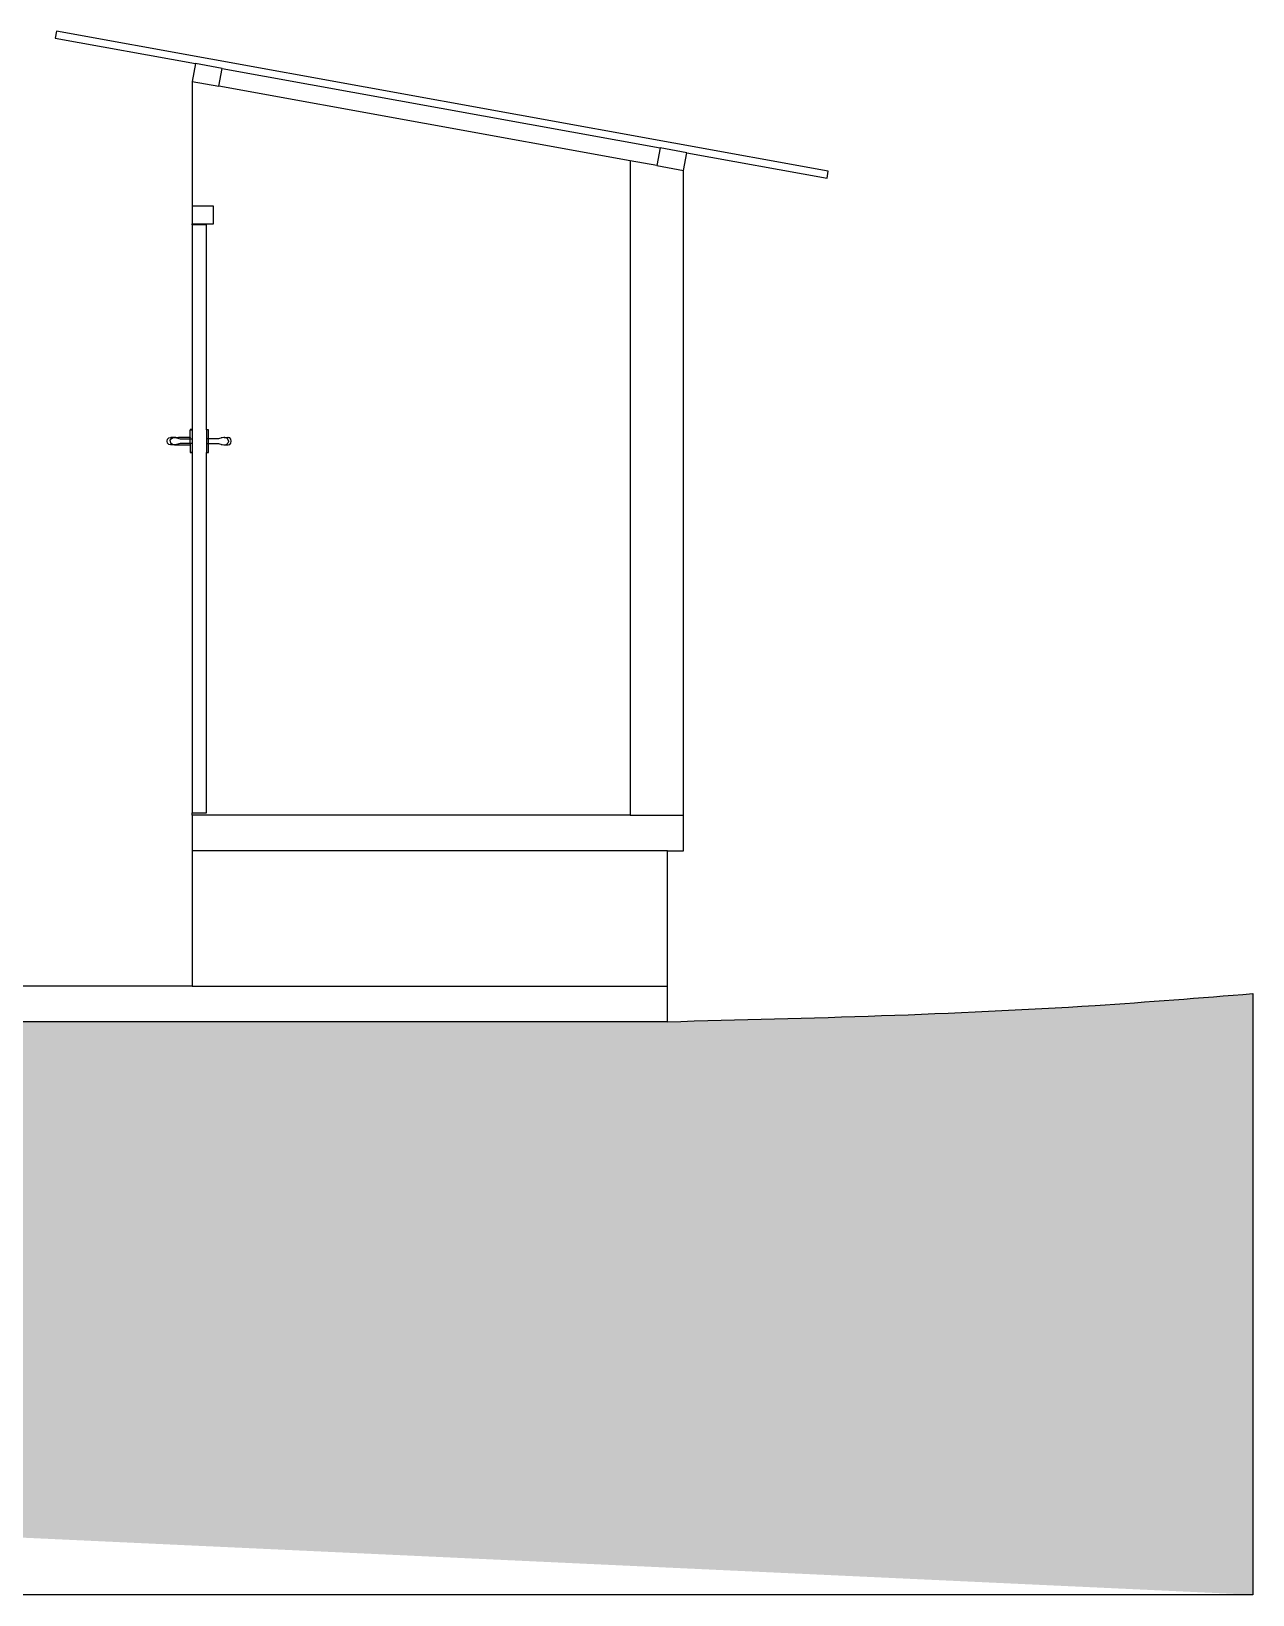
# Model space of a CAD drawing. Header units: metres. Extents: x 258817 to 259192, y 1878716 to 1878911.
# Drawn here: x 259032.604 to 259036.034, y 1878865.803 to 1878870.194 of the extents above; entities that cross this region are included whole.
import ezdxf

# ---------------------------------------------------------------- set-up
doc = ezdxf.new("R2010")
doc.units = ezdxf.units.M
doc.header["$MEASUREMENT"] = 0
doc.layers.add('SectionCutEdges', color=1, linetype='Continuous')
doc.layers.add('Vistas', color=7, linetype='Continuous')

# ---------------------------------------------------------------- blocks, each defined once
blk = doc.blocks.new('010 - Sección longitudinal 2')
for p, q in [((16.9511, -0.5283), (16.9511, -0.8783)), ((18.1811, -0.7512), (17.0261, -0.5419)), ((16.9511, -0.9313), (16.9511, -0.9283)), ((16.8811, -1.5383), (16.8823, -1.5331)), ((16.8823, -1.5331), (16.8855, -1.5293)), ((16.8855, -1.5293), (16.89, -1.5279)), ((16.89, -1.5279), (16.8905, -1.5281)), ((16.89, -1.5279), (16.891, -1.5279)), ((16.8923, -1.5279), (16.891, -1.5279)), ((16.8912, -1.5283), (16.8922, -1.5286)), ((16.8941, -1.5279), (16.8923, -1.5279)), ((16.8935, -1.529), (16.8944, -1.5293)), ((16.8963, -1.5279), (16.8941, -1.5279)), ((16.8944, -1.5287), (16.8958, -1.5291)), ((16.8944, -1.5293), (16.8947, -1.5296)), ((16.8989, -1.5279), (16.8963, -1.5279)), ((16.9015, -1.5279), (16.8989, -1.5279)), ((16.9019, -1.5279), (16.9015, -1.5279)), ((16.9053, -1.5279), (16.9019, -1.5279)), ((16.9053, -1.5279), (16.9126, -1.5279)), ((16.9165, -1.5279), (16.9126, -1.5279)), ((16.9205, -1.5279), (16.9165, -1.5279)), ((16.9455, -1.5279), (16.9205, -1.5279)), ((16.9511, -1.5058), (16.9455, -1.5058)), ((17.0407, -1.5279), (17.0432, -1.5279)), ((17.0432, -1.5279), (17.0459, -1.5279)), ((17.0459, -1.5279), (17.0481, -1.5279)), ((17.0481, -1.5279), (17.0499, -1.5279)), ((17.05, -1.5286), (17.0487, -1.529)), ((17.0499, -1.5279), (17.0522, -1.5279)), ((17.0522, -1.5279), (17.051, -1.5283)), ((17.0566, -1.5293), (17.0522, -1.5279)), ((17.0599, -1.5331), (17.0566, -1.5293)), ((17.0611, -1.5383), (17.0599, -1.5331)), ((16.8823, -1.5435), (16.8811, -1.5383)), ((16.8855, -1.5473), (16.8823, -1.5435)), ((16.89, -1.5487), (16.8855, -1.5473)), ((16.8944, -1.5473), (16.89, -1.5487)), ((16.9015, -1.5487), (16.89, -1.5487)), ((16.8947, -1.547), (16.8944, -1.5473)), ((16.9019, -1.5487), (16.9455, -1.5487)), ((16.9511, -1.5708), (16.9455, -1.5708)), ((17.0407, -1.5487), (17.0522, -1.5487)), ((17.0478, -1.5473), (17.0522, -1.5487)), ((17.0522, -1.5487), (17.0566, -1.5473)), ((17.0566, -1.5473), (17.0599, -1.5435)), ((17.0599, -1.5435), (17.0611, -1.5383)), ((16.9511, -2.5883), (16.9511, -2.5823))]:
    blk.add_line(p, q)
at = {"layer": 'SectionCutEdges'}
for p, q in [((16.5701, -0.3874), (16.5666, -0.407)), ((18.7373, -0.78), (16.5701, -0.3874)), ((16.5666, -0.407), (16.9601, -0.4783)), ((16.9601, -0.4783), (16.9511, -0.5283)), ((17.0351, -0.4919), (16.9601, -0.4783)), ((17.0261, -0.5419), (17.0351, -0.4919)), ((17.0351, -0.4919), (18.2652, -0.7148)), ((16.9511, -0.5283), (17.0261, -0.5419)), ((18.2652, -0.7148), (18.2561, -0.7647)), ((18.3401, -0.7283), (18.2652, -0.7148)), ((18.3311, -0.7783), (18.3401, -0.7283)), ((18.3401, -0.7283), (18.7337, -0.7996)), ((18.1811, -0.7512), (18.1811, -2.5883)), ((18.2561, -0.7647), (18.1811, -0.7512)), ((18.2561, -0.7647), (18.3311, -0.7783)), ((18.3311, -2.5883), (18.3311, -0.7783)), ((18.7337, -0.7996), (18.7373, -0.78)), ((16.9511, -0.8783), (16.9511, -0.9283)), ((17.0111, -0.8783), (16.9511, -0.8783)), ((17.0111, -0.9283), (17.0111, -0.8783)), ((16.9511, -0.9283), (17.0111, -0.9283)), ((16.9911, -0.9313), (16.9511, -0.9313)), ((16.9511, -0.9313), (16.9511, -1.5058)), ((16.9911, -1.5069), (16.9911, -0.9313)), ((16.8894, -1.5372), (16.8907, -1.5331)), ((16.8907, -1.5331), (16.8947, -1.5296)), ((16.8947, -1.5296), (16.8968, -1.5289)), ((16.8968, -1.5289), (16.8997, -1.5283)), ((16.8997, -1.5283), (16.9015, -1.5279)), ((16.9015, -1.5279), (16.9022, -1.5281)), ((16.9022, -1.5281), (16.9068, -1.5289)), ((16.9068, -1.5289), (16.91, -1.5293)), ((16.91, -1.5293), (16.9106, -1.5296)), ((16.9106, -1.5296), (16.9141, -1.531)), ((16.9141, -1.531), (16.9174, -1.5317)), ((16.9174, -1.5317), (16.9208, -1.532)), ((16.9208, -1.532), (16.9455, -1.532)), ((16.9455, -1.5069), (16.9511, -1.5069)), ((16.9455, -1.5279), (16.9455, -1.5069)), ((16.9455, -1.5279), (16.9455, -1.5293)), ((16.9455, -1.532), (16.9455, -1.5293)), ((16.9455, -1.532), (16.9511, -1.532)), ((16.9455, -1.5447), (16.9455, -1.532)), ((16.9511, -1.5058), (16.9511, -1.5069)), ((16.9511, -1.5069), (16.9511, -1.532)), ((16.9511, -1.532), (16.9511, -1.5447)), ((16.9966, -1.5069), (16.9911, -1.5069)), ((16.9911, -1.5069), (16.9911, -1.532)), ((16.9911, -1.532), (16.9911, -1.5447)), ((16.9966, -1.532), (16.9911, -1.532)), ((16.9966, -1.532), (16.9966, -1.5069)), ((17.0111, -1.532), (16.9966, -1.532)), ((16.9966, -1.5447), (16.9966, -1.532)), ((17.0214, -1.532), (17.0111, -1.532)), ((17.0248, -1.5317), (17.0214, -1.532)), ((17.028, -1.531), (17.0248, -1.5317)), ((17.0315, -1.5296), (17.028, -1.531)), ((17.0321, -1.5293), (17.0315, -1.5296)), ((17.0354, -1.5289), (17.0321, -1.5293)), ((17.04, -1.5281), (17.0354, -1.5289)), ((17.0407, -1.5279), (17.04, -1.5281)), ((17.0424, -1.5283), (17.0407, -1.5279)), ((17.0441, -1.5286), (17.0424, -1.5283)), ((17.0454, -1.5289), (17.0441, -1.5286)), ((17.0454, -1.5289), (17.0454, -1.5289)), ((17.0455, -1.5289), (17.0454, -1.5289)), ((17.0472, -1.5293), (17.0455, -1.5289)), ((17.0515, -1.5331), (17.0472, -1.5293)), ((17.0527, -1.5372), (17.0515, -1.5331)), ((16.8894, -1.5372), (16.8891, -1.5383)), ((16.8891, -1.5383), (16.8894, -1.5395)), ((16.8894, -1.5395), (16.8907, -1.5435)), ((16.8947, -1.547), (16.8907, -1.5435)), ((16.8948, -1.5472), (16.8947, -1.547)), ((16.895, -1.5473), (16.8948, -1.5472)), ((16.8967, -1.5477), (16.895, -1.5473)), ((16.9015, -1.5487), (16.8967, -1.5477)), ((16.9019, -1.5487), (16.9015, -1.5487)), ((16.9068, -1.5478), (16.9019, -1.5487)), ((16.91, -1.5473), (16.9068, -1.5478)), ((16.91, -1.5473), (16.9106, -1.547)), ((16.9113, -1.5468), (16.9106, -1.547)), ((16.9141, -1.5457), (16.9113, -1.5468)), ((16.9174, -1.545), (16.9141, -1.5457)), ((16.9208, -1.5447), (16.9174, -1.545)), ((16.9455, -1.5447), (16.9208, -1.5447)), ((16.9511, -1.5447), (16.9455, -1.5447)), ((16.9455, -1.5447), (16.9455, -1.5473)), ((16.9455, -1.5473), (16.9455, -1.5487)), ((16.9455, -1.5487), (16.9455, -1.5698)), ((16.9511, -1.5698), (16.9455, -1.5698)), ((16.9511, -1.5447), (16.9511, -1.5698)), ((16.9511, -1.5698), (16.9511, -1.5708)), ((16.9511, -1.5708), (16.9511, -2.5823)), ((16.9911, -1.5447), (16.9966, -1.5447)), ((16.9911, -1.5447), (16.9911, -1.5698)), ((16.9911, -1.5698), (16.9966, -1.5698)), ((16.9911, -2.5823), (16.9911, -1.5698)), ((16.9966, -1.5698), (16.9966, -1.5447)), ((16.9966, -1.5447), (17.0111, -1.5447)), ((17.0111, -1.5447), (17.0214, -1.5447)), ((17.0214, -1.5447), (17.0248, -1.545)), ((17.0248, -1.545), (17.028, -1.5457)), ((17.028, -1.5457), (17.0315, -1.547)), ((17.0321, -1.5473), (17.0315, -1.547)), ((17.0321, -1.5473), (17.0354, -1.5478)), ((17.0354, -1.5478), (17.04, -1.5486)), ((17.04, -1.5486), (17.0407, -1.5487)), ((17.0407, -1.5487), (17.0455, -1.5477)), ((17.0455, -1.5477), (17.0472, -1.5473)), ((17.0472, -1.5473), (17.0515, -1.5435)), ((17.0527, -1.5395), (17.0515, -1.5435)), ((17.0527, -1.5372), (17.0531, -1.5383)), ((17.0531, -1.5383), (17.0527, -1.5395)), ((16.9511, -2.5823), (16.9911, -2.5823)), ((16.9511, -2.5883), (16.9511, -2.6883)), ((17.0111, -2.5883), (16.9511, -2.5883)), ((18.1811, -2.5883), (17.0111, -2.5883)), ((18.1811, -2.5883), (18.3311, -2.5883)), ((18.3311, -2.6883), (18.3311, -2.5883)), ((16.9511, -2.6883), (16.9511, -3.0683)), ((18.286, -2.6883), (16.9511, -2.6883)), ((18.286, -2.6883), (18.3311, -2.6883)), ((18.286, -3.0683), (18.286, -2.6883)), ((16.9511, -3.0683), (16.3411, -3.0683)), ((16.9511, -3.0683), (18.286, -3.0683)), ((18.286, -3.1683), (18.286, -3.0683)), ((16.3411, -3.1683), (18.286, -3.1683))]:
    blk.add_line(p, q, dxfattribs=at)

msp = doc.modelspace()

# ---------------------------------------------------------------- hatches: boundary and pattern name
at = {"layer": 'Vistas'}
h = msp.add_hatch(dxfattribs=at)
h.set_pattern_fill('EARTH', color=256)
h.set_pattern_definition([(0, (-74.26602, 57.80024), (0.25, 0.25), [0.25, -0.25]), (0, (-74.26602, 57.894), (0.25, 0.25), [0.25, -0.25]), (0, (-74.26602, 57.98774), (0.25, 0.25), [0.25, -0.25]), (90, (-74.23477, 58.019), (-0.25, 0.25), [0.25, -0.25]), (90, (-74.14102, 58.019), (-0.25, 0.25), [0.25, -0.25]), (90, (-74.04727, 58.019), (-0.25, 0.25), [0.25, -0.25])])
edge = h.paths.add_edge_path()
edge.add_spline(control_points=[(259034.3909, 1878867.41256), (259034.7914, 1878867.42253), (259035.33979, 1878867.43617), (259035.88651, 1878867.47953), (259036.03396, 1878867.49122)], knot_values=[0, 0, 0, 0, 1.2014582, 1.6451542, 1.6451542, 1.6451542, 1.6451542], degree=3, periodic=0)
edge.add_spline(control_points=[(259034.3909, 1878867.41256), (259033.74258, 1878867.41256), (259033.09427, 1878867.41256), (259032.44595, 1878867.41256), (259031.96231, 1878867.41729), (259031.3811, 1878867.42297), (259029.78339, 1878867.58891), (259028.56001, 1878867.24376), (259026.80226, 1878867.42581), (259017.71425, 1878867.3337), (259008.7221, 1878867.39963), (259000.33578, 1878867.41268), (259000.26403, 1878867.41212), (259000.16795, 1878867.41446), (259000.03057, 1878867.42842), (258999.83945, 1878867.44401), (258999.68698, 1878867.50842), (258999.44221, 1878867.50369), (258999.02936, 1878867.50174), (258998.63699, 1878867.53417), (258998.39579, 1878867.5541)], knot_values=[0, 0, 0, 0, 1, 1, 1, 2.4498074, 2.7422815, 5.8138454, 6.1063195, 8.038155, 33.038155, 33.1170765, 33.1968501, 33.2533997, 33.4052856, 33.6111334, 33.8267712, 33.8877775, 34.3422812, 35.0674593, 35.0674593, 35.0674593, 35.0674593], weights=[1, 1, 1, 1, 1, 1, 1, 1, 1, 1, 1, 1, 1, 1, 1, 1, 1, 1, 1, 1, 1], degree=3, periodic=0)
edge.add_line((258998.34569, 1878865.80344), (258998.34569, 1878867.55198))
edge.add_line((259036.03396, 1878865.80344), (258998.34569, 1878865.80344))
edge.add_line((259036.03396, 1878867.49122), (259036.03396, 1878865.80344))

# ---------------------------------------------------------------- linework, layer by layer
for p, q in [((259036.03396, 1878867.49122), (259036.03396, 1878865.80344)), ((259036.03396, 1878865.80344), (258998.34569, 1878865.80344))]:
    msp.add_line(p, q, dxfattribs=at)
msp.add_open_spline([(259034.3909, 1878867.41256), (259033.74258, 1878867.41256), (259033.09427, 1878867.41256), (259032.44595, 1878867.41256), (259031.96231, 1878867.41729), (259031.3811, 1878867.42297), (259029.78339, 1878867.58891), (259028.56001, 1878867.24376), (259026.80226, 1878867.42581), (259017.71425, 1878867.3337), (259008.7221, 1878867.39963), (259000.33578, 1878867.41268), (259000.26403, 1878867.41212), (259000.16795, 1878867.41446), (259000.03057, 1878867.42842), (258999.83945, 1878867.44401), (258999.68698, 1878867.50842), (258999.44221, 1878867.50369), (258999.02936, 1878867.50174), (258998.63699, 1878867.53417), (258998.39579, 1878867.5541)], degree=3, knots=[0, 0, 0, 0, 1, 1, 1, 2.4498074, 2.7422815, 5.8138454, 6.1063195, 8.038155, 33.038155, 33.1170765, 33.1968501, 33.2533997, 33.4052856, 33.6111334, 33.8267712, 33.8877775, 34.3422812, 35.0674593, 35.0674593, 35.0674593, 35.0674593], dxfattribs=at)
msp.add_spline([(259034.3909, 1878867.41256), (259035.59149, 1878867.4583), (259036.03396, 1878867.49122)], degree=3, dxfattribs=at)

# ---------------------------------------------------------------- block references
msp.add_blockref('010 - Sección longitudinal 2', (259016.10486, 1878870.58089), dxfattribs=at)

doc.saveas('drawing.dxf')
